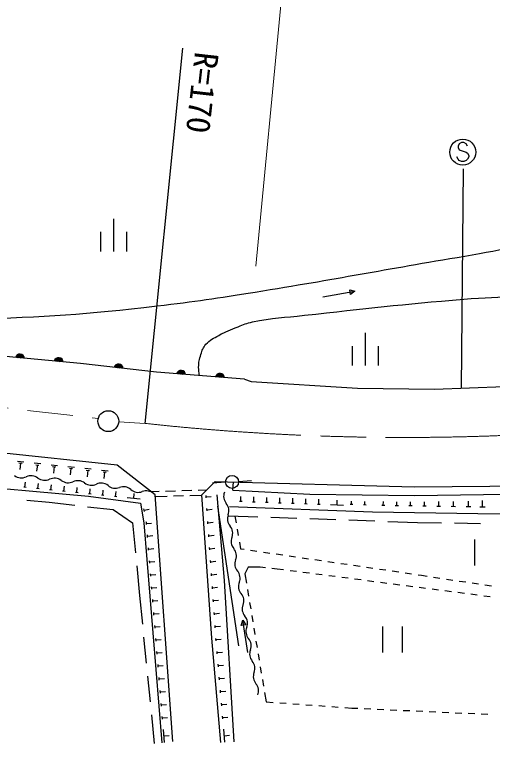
# Model space of a CAD drawing. Units: millimetres, scale not verified. Extents: x 40000 to 680000, y 20000 to 380000.
# Drawn here: x 361994 to 398696, y 244244 to 300190 of the extents above; entities that cross this region are included whole.
import ezdxf
from ezdxf.enums import TextEntityAlignment as Align

# ---------------------------------------------------------------- set-up
doc = ezdxf.new("R2010")
doc.units = ezdxf.units.MM
doc.header["$LTSCALE"] = 1000
doc.linetypes.add('CHAIN', pattern=[18.5, 12, -1.5, 3.5, -1.5])
for name, color, linetype, lineweight in [('M-BGD', 7, 'Continuous', 25), ('M-BGD-EXST', 7, 'Continuous', 25), ('M-BMK', 2, 'CHAIN', 13), ('M-BMK-SRVR', 3, 'Continuous', 25), ('M-STR-HTXT', 7, 'Continuous', 13), ('M-STR-STRC', 7, 'Continuous', 25)]:
    doc.layers.add(name, color=color, linetype=linetype, lineweight=lineweight)
doc.styles.add('ＭＳ ゴシック', font='')
doc.styles.get('ＭＳ ゴシック').set_extended_font_data('MS Gothic')

msp = doc.modelspace()

# ---------------------------------------------------------------- linework, layer by layer
at = {"layer": 'M-BGD'}
for p, q in [((369594, 284502), (369594, 282002)), ((368594, 283502), (368594, 282002)), ((370594, 283502), (370594, 282002)), ((385671, 278527), (388134, 278952)), ((387733, 279073), (388134, 278952)), ((387797, 278703), (387733, 279073)), ((388134, 278952), (387797, 278703)), ((388927, 275748), (388927, 273248)), ((387927, 274748), (387927, 273248)), ((389927, 274748), (389927, 273248)), ((369862, 265605), (324790, 270392)), ((362216, 265914), (362713, 265862)), ((362327, 265777), (362575, 265751)), ((362451, 265764), (362399, 265267)), ((363508, 265777), (364005, 265724)), ((363619, 265640), (363867, 265614)), ((363743, 265627), (363691, 265130)), ((364800, 265640), (365296, 265587)), ((364911, 265503), (365159, 265476)), ((365035, 265490), (364983, 264993)), ((366092, 265503), (366588, 265450)), ((366203, 265366), (366451, 265339)), ((366327, 265352), (366274, 264856)), ((367384, 265366), (367879, 265313)), ((367494, 265228), (367742, 265202)), ((367618, 265215), (367566, 264720)), ((368675, 265228), (369170, 265176)), ((372780, 263332), (369862, 265605)), ((368786, 265091), (369033, 265065)), ((368910, 265078), (368857, 264583)), ((362794, 263904), (362836, 264302)), ((363789, 263801), (363830, 264199)), ((364784, 263698), (364825, 264096)), ((376375, 263337), (377391, 264354)), ((378755, 263675), (378817, 264315)), ((362894, 263894), (362695, 263914)), ((363889, 263791), (363690, 263811)), ((364883, 263688), (364684, 263708)), ((365878, 263584), (365679, 263605)), ((365778, 263595), (365820, 263993)), ((366773, 263492), (366814, 263890)), ((367768, 263389), (367809, 263787)), ((368763, 263286), (368804, 263683)), ((369757, 263182), (369798, 263580)), ((372453, 263586), (373098, 263604)), ((373598, 263618), (374348, 263638)), ((374848, 263652), (375597, 263673)), ((376097, 263687), (376742, 263705)), ((366873, 263481), (366674, 263502)), ((367867, 263378), (367668, 263399)), ((368862, 263275), (368663, 263296)), ((369857, 263172), (369658, 263193)), ((371647, 262987), (370652, 263090)), ((371150, 263038), (371191, 263436)), ((374161, 244385), (372780, 263332)), ((373710, 263204), (372791, 263179)), ((374960, 263239), (374210, 263218)), ((376379, 263278), (375459, 263252)), ((376711, 263083), (376697, 263282)), ((376704, 263182), (377103, 263210)), ((379365, 262807), (379380, 263207)), ((380364, 262769), (380379, 263169)), ((381363, 262732), (381378, 263132)), ((382362, 262694), (382377, 263094)), ((383362, 262657), (383377, 263057)), ((384361, 262620), (384376, 263019)), ((385360, 262582), (385375, 262982)), ((362924, 262910), (364654, 262754)), ((364654, 262754), (366611, 262531)), ((367604, 262417), (369562, 262194)), ((379222, 251739), (377594, 262456)), ((379464, 262803), (379265, 262811)), ((380464, 262766), (380264, 262773)), ((381463, 262728), (381263, 262736)), ((382462, 262691), (382263, 262698)), ((383462, 262653), (383262, 262661)), ((384461, 262616), (384261, 262623)), ((385460, 262578), (385260, 262586)), ((387259, 262511), (386260, 262548)), ((386759, 262530), (386774, 262929)), ((387975, 262578), (387772, 262586)), ((387874, 262582), (387883, 262837)), ((389009, 262540), (388785, 262549)), ((388897, 262544), (388907, 262824)), ((390434, 262506), (390195, 262510)), ((390314, 262508), (390319, 262807)), ((391479, 262488), (391236, 262492)), ((391358, 262490), (391363, 262794)), ((392529, 262470), (392281, 262475)), ((392405, 262472), (392410, 262782)), ((393607, 262452), (393339, 262456)), ((393473, 262454), (393479, 262789)), ((394717, 262433), (394421, 262438)), ((394569, 262435), (394575, 262806)), ((395856, 262413), (395531, 262419)), ((395694, 262416), (395701, 262822)), ((397025, 262393), (396671, 262399)), ((396848, 262396), (396855, 262839)), ((397936, 262382), (397938, 262879)), ((369562, 262194), (371054, 261180)), ((371964, 262046), (371928, 262242)), ((371946, 262144), (372340, 262215)), ((376781, 262085), (376767, 262285)), ((376774, 262185), (377173, 262213)), ((398134, 262381), (397737, 262383)), ((376850, 261088), (376836, 261287)), ((378413, 261717), (380674, 261638)), ((378911, 261699), (379001, 261181)), ((381673, 261603), (383672, 261533)), ((384672, 261498), (386670, 261428)), ((387670, 261394), (389669, 261324)), ((390668, 261289), (392929, 261210)), ((371054, 261180), (371276, 258883)), ((372119, 261190), (372106, 261258)), ((372129, 261060), (372119, 261190)), ((372124, 261125), (372523, 261157)), ((376843, 261187), (377242, 261215)), ((392929, 261210), (394775, 261182)), ((395775, 261167), (397774, 261137)), ((372211, 260063), (372195, 260263)), ((372203, 260163), (372602, 260196)), ((376920, 260090), (376906, 260289)), ((376913, 260190), (377312, 260218)), ((379087, 260689), (379174, 260196)), ((379260, 259704), (379350, 259185)), ((397311, 259898), (397311, 257898)), ((372293, 259067), (372277, 259266)), ((372285, 259166), (372683, 259199)), ((376989, 259092), (376975, 259292)), ((376982, 259192), (377381, 259220)), ((379350, 259185), (379622, 259146)), ((380117, 259073), (380612, 259001)), ((381106, 258929), (381601, 258857)), ((382096, 258785), (382591, 258713)), ((383085, 258640), (383580, 258568)), ((384075, 258496), (384570, 258424)), ((372375, 258070), (372358, 258269)), ((372366, 258170), (372765, 258202)), ((377059, 258095), (377045, 258294)), ((377052, 258195), (377451, 258222)), ((385065, 258352), (385559, 258279)), ((386054, 258207), (386549, 258135)), ((387044, 258063), (387538, 257991)), ((388033, 257918), (388528, 257846)), ((371372, 257887), (371594, 255590)), ((379928, 257769), (379683, 257262)), ((380854, 257769), (379928, 257769)), ((381261, 257725), (380854, 257769)), ((382166, 257629), (381759, 257672)), ((382656, 257565), (382166, 257629)), ((383647, 257436), (383151, 257500)), ((384639, 257306), (384143, 257371)), ((389023, 257774), (389517, 257702)), ((390012, 257630), (390507, 257557)), ((391002, 257485), (391496, 257413)), ((372456, 257073), (372440, 257273)), ((372448, 257173), (372847, 257206)), ((377128, 257097), (377114, 257297)), ((377121, 257197), (377520, 257225)), ((379683, 257262), (379802, 256541)), ((385630, 257177), (385135, 257242)), ((386622, 257047), (386126, 257112)), ((387614, 256918), (387118, 256983)), ((388605, 256789), (388109, 256853)), ((391991, 257341), (392486, 257269)), ((392981, 257197), (393252, 257157)), ((393252, 257157), (393677, 257092)), ((394171, 257016), (394665, 256940)), ((395159, 256864), (395653, 256788)), ((372538, 256077), (372522, 256276)), ((377198, 256100), (377184, 256299)), ((389597, 256659), (389101, 256724)), ((390588, 256530), (390093, 256595)), ((391580, 256400), (391084, 256465)), ((392572, 256271), (392076, 256336)), ((396148, 256711), (396642, 256635)), ((397136, 256559), (397630, 256483)), ((398124, 256407), (398618, 256331)), ((372530, 256176), (372928, 256209)), ((377191, 256199), (377590, 256227)), ((379884, 256048), (379965, 255554)), ((393563, 256142), (393067, 256206)), ((394555, 256012), (394059, 256077)), ((395546, 255883), (395051, 255947)), ((396538, 255753), (396042, 255818)), ((397529, 255624), (397034, 255689)), ((371594, 255590), (371811, 253400)), ((372620, 255080), (372603, 255279)), ((372611, 255180), (373010, 255212)), ((377267, 255102), (377253, 255302)), ((377260, 255202), (377659, 255230)), ((398521, 255495), (398025, 255559)), ((380047, 255061), (380128, 254568)), ((372701, 254083), (372685, 254283)), ((372693, 254183), (373092, 254216)), ((377337, 254104), (377323, 254304)), ((377330, 254204), (377729, 254232)), ((380210, 254075), (380292, 253581)), ((379391, 253299), (379518, 253698)), ((379905, 251228), (379518, 253698)), ((379518, 253698), (379761, 253357)), ((372783, 253087), (372767, 253286)), ((372775, 253186), (373174, 253219)), ((377406, 253107), (377392, 253306)), ((377399, 253207), (377798, 253234)), ((379761, 253357), (379391, 253299)), ((380373, 253088), (380455, 252595)), ((390259, 253211), (390259, 251211)), ((391759, 253211), (391759, 251211)), ((371909, 252405), (372106, 250415)), ((372865, 252090), (372848, 252289)), ((372857, 252190), (373255, 252222)), ((377479, 252110), (377462, 252309)), ((377471, 252209), (377869, 252243)), ((380537, 252101), (380618, 251608)), ((372946, 251093), (372930, 251293)), ((372938, 251193), (373337, 251226)), ((377564, 251113), (377547, 251312)), ((377556, 251213), (377954, 251247)), ((380700, 251115), (380782, 250622)), ((373028, 250097), (373012, 250296)), ((373020, 250196), (373419, 250229)), ((377649, 250117), (377632, 250316)), ((377641, 250216), (378039, 250250)), ((380863, 250128), (380945, 249635)), ((372204, 249419), (372401, 247429)), ((373110, 249100), (373093, 249299)), ((373102, 249200), (373500, 249232)), ((377734, 249120), (377717, 249320)), ((377725, 249220), (378124, 249254)), ((381026, 249142), (381108, 248648)), ((373192, 248103), (373175, 248303)), ((373183, 248203), (373582, 248236)), ((377819, 248124), (377802, 248323)), ((377810, 248224), (378209, 248258)), ((381190, 248155), (381309, 247434)), ((373273, 247107), (373257, 247306)), ((377903, 247128), (377886, 247327)), ((381309, 247434), (381867, 247394)), ((382365, 247359), (382864, 247323)), ((383363, 247287), (383861, 247252)), ((373265, 247206), (373664, 247239)), ((377895, 247227), (378293, 247261)), ((384360, 247216), (384859, 247180)), ((385358, 247145), (385856, 247109)), ((386355, 247073), (386854, 247038)), ((387353, 247002), (387910, 246962)), ((387910, 246962), (388348, 246942)), ((388847, 246920), (389347, 246897)), ((389846, 246874), (390346, 246851)), ((390845, 246829), (391345, 246806)), ((391844, 246783), (392344, 246761)), ((392843, 246738), (393343, 246715)), ((372499, 246434), (372716, 244244)), ((373355, 246110), (373339, 246309)), ((373347, 246210), (373745, 246242)), ((377988, 246131), (377971, 246330)), ((377980, 246231), (378378, 246265)), ((393842, 246692), (394342, 246670)), ((394841, 246647), (395340, 246624)), ((395840, 246601), (396339, 246579)), ((396839, 246556), (397338, 246533)), ((397838, 246511), (398337, 246488)), ((373502, 244316), (373420, 245313)), ((378141, 244338), (378056, 245334)), ((373461, 244814), (373860, 244847)), ((378098, 244836), (378497, 244870))]:
    msp.add_line(p, q, dxfattribs=at)
for points in [[(379663, 272196), (372900, 272731), (367070, 273397), (351760, 274830), (334067, 276287), (318040, 277998), (280822, 282191), (279582, 282306)], [(377391, 264354), (392689, 263937), (401418, 264026), (410533, 264794), (418809, 265821), (423622, 266197), (435402, 267516), (439554, 267857), (451334, 269218), (514274, 281584)], [(379663, 272196), (380169, 272026), (388324, 271523), (394248, 271443), (399612, 271635)], [(322981, 267126), (345981, 265175), (367661, 263218), (371654, 262674)], [(378755, 263675), (384672, 263376), (392718, 263278), (401554, 263408), (405107, 263652)], [(377824, 244311), (377142, 252319), (376375, 263337)], [(377520, 263317), (378085, 256748), (378841, 244354)], [(371654, 262674), (371927, 261164), (373309, 244300)], [(378492, 262428), (389481, 262022), (397578, 261884), (403860, 261852)]]:
    msp.add_lwpolyline(points, dxfattribs=at)
for centre, radius, start, end in [((362397, 273780), 354, 3.4501, 165.8552), ((362397, 273780), 283, 5.6741, 163.6312), ((362397, 273780), 212, 9.4204, 159.8849), ((362397, 273780), 142, 17.1321, 152.1731), ((362397, 273780), 100, 27.4498, 141.8555), ((365384, 273501), 354, 3.4501, 165.8552), ((365384, 273501), 283, 5.6741, 163.6312), ((365384, 273501), 212, 9.4204, 159.8849), ((365384, 273501), 142, 17.1321, 152.1731), ((365384, 273501), 100, 27.4498, 141.8555), ((369979, 273010), 354, 2.2759, 164.6811), ((369979, 273010), 283, 4.5, 162.4571), ((369979, 273010), 212, 8.2463, 158.7108), ((369979, 273010), 142, 15.958, 150.999), ((369979, 273010), 100, 26.2757, 140.6814), ((374782, 272528), 354, 4.2794, 166.6846), ((374782, 272528), 283, 6.5035, 164.4606), ((374782, 272528), 212, 10.2498, 160.7142), ((374782, 272528), 142, 17.9615, 153.0025), ((374782, 272528), 100, 28.2792, 142.6849), ((377772, 272291), 354, 4.2794, 166.6846), ((377772, 272291), 283, 6.5035, 164.4606), ((377772, 272291), 212, 10.2498, 160.7142), ((377772, 272291), 142, 17.9615, 153.0025), ((377772, 272291), 100, 28.2792, 142.6849), ((362522, 265507), 876, 232.973, 294.9231), ((363261, 263917), 876, 52.973, 114.9231), ((364316, 265317), 876, 232.973, 294.9231), ((365055, 263727), 876, 52.973, 114.9231), ((366111, 265127), 876, 232.973, 294.9231), ((366849, 263537), 876, 52.973, 114.9231), ((367905, 264936), 876, 232.973, 294.9231), ((368644, 263347), 876, 52.973, 114.9231), ((369738, 264684), 853, 228.3754, 291.1951), ((370355, 263093), 853, 48.3754, 111.1951), ((371488, 264369), 853, 228.3754, 291.1951), ((372105, 262778), 853, 48.3754, 111.1951), ((378882, 263208), 830, 157.5077, 221.2018), ((377632, 262115), 830, 337.5077, 41.2018), ((379167, 261479), 830, 157.5077, 221.2018), ((377917, 260385), 830, 337.5077, 41.2018), ((379451, 259750), 830, 157.5077, 221.2018), ((378202, 258656), 830, 337.5077, 41.2018), ((379736, 258021), 830, 157.5077, 221.2018), ((378487, 256927), 830, 337.5077, 41.2018), ((380021, 256292), 830, 157.5077, 221.2018), ((378772, 255198), 830, 337.5077, 41.2018), ((380306, 254562), 830, 157.5077, 221.2018), ((379057, 253468), 830, 337.5077, 41.2018), ((380591, 252833), 830, 157.5077, 221.2018), ((379341, 251739), 830, 337.5077, 41.2018), ((380876, 251104), 830, 157.5077, 221.2018), ((379626, 250010), 830, 337.5077, 41.2018), ((381161, 249375), 830, 157.5077, 221.2018), ((379911, 248281), 830, 337.5077, 41.2018)]:
    msp.add_arc(centre, radius, start, end, dxfattribs=at)
for points, knots in [([(295297, 294165), (296176, 294013), (296430, 293981), (297139, 293792), (297557, 293681), (297874, 293762), (298200, 293478), (298418, 293288), (298384, 293065), (298527, 292813), (298731, 292453), (298824, 292227), (299110, 291927), (299614, 291397), (300039, 291238), (300722, 290974), (301715, 290591), (302347, 290624), (303403, 290491), (304212, 290390), (304695, 290543), (305484, 290340), (306038, 290197), (306447, 290178), (306825, 289748), (307246, 289268), (306873, 288663), (307291, 288180), (307899, 287478), (308701, 287843), (309611, 287658), (311310, 287314), (312289, 287261), (313987, 286912), (316198, 286458), (317424, 286146), (319624, 285643), (322923, 284890), (324866, 284794), (328066, 283694), (331794, 282412), (333501, 280780), (337170, 279337), (339089, 278582), (340133, 277957), (342171, 277644), (345675, 277107), (347698, 277431), (351240, 277267), (354204, 277129), (355858, 276785), (358825, 276847), (364349, 276961), (367448, 277183), (372936, 277828), (375890, 278175), (377541, 278416), (380478, 278890), (386778, 279907), (390285, 280607), (396579, 281652), (399720, 282173), (401456, 282684), (404630, 282927), (407601, 283154), (409279, 282973), (412258, 282930), (417333, 282857), (420172, 282623), (425246, 282507), (429210, 282417), (431431, 282429), (435395, 282347), (439692, 282259), (442193, 281103), (446394, 282013), (447464, 282245), (447933, 282763), (448963, 283137), (450268, 283611), (451080, 283594), (452429, 283923), (453525, 284190), (454135, 284354), (455223, 284651), (456083, 284886), (456545, 285094), (457414, 285288), (458089, 285440), (458501, 285350), (459166, 285536), (460686, 285960), (461400, 286579), (462886, 287109), (464698, 287756), (465761, 287981), (467555, 288676), (480214, 293577), (487132, 296774), (499458, 302462), (506556, 305738), (510452, 307742), (517482, 311162), (521902, 313312), (524240, 314819), (528775, 316713), (533478, 318678), (536288, 319327), (541174, 320777), (546099, 322239), (548836, 323218), (553890, 324141), (558337, 324953), (559994, 325108), (565384, 325501)], [0, 0, 0, 0, 1, 1, 1, 2, 2, 2, 3, 3, 3, 4, 4, 4, 5, 5, 5, 6, 6, 6, 7, 7, 7, 8, 8, 8, 9, 9, 9, 10, 10, 10, 11, 11, 11, 12, 12, 12, 13, 13, 13, 14, 14, 14, 15, 15, 15, 16, 16, 16, 17, 17, 17, 18, 18, 18, 19, 19, 19, 20, 20, 20, 21, 21, 21, 22, 22, 22, 23, 23, 23, 24, 24, 24, 25, 25, 25, 26, 26, 26, 27, 27, 27, 28, 28, 28, 29, 29, 29, 30, 30, 30, 31, 31, 31, 32, 32, 32, 33, 33, 33, 34, 34, 34, 35, 35, 35, 36, 36, 36, 37, 37, 37, 38, 38, 38, 38]), ([(376197, 272470), (376143, 272757), (376134, 272863), (376133, 273117), (376131, 273506), (376198, 273724), (376308, 274096), (376404, 274425), (376466, 274626), (376692, 274883), (377000, 275233), (377266, 275336), (377672, 275565), (378225, 275878), (378570, 275989), (379158, 276230), (379581, 276403), (379820, 276506), (380267, 276602), (381806, 276931), (382700, 276929), (384264, 277104), (389037, 277639), (391710, 277949), (396496, 278347), (399635, 278607), (401411, 278486), (404547, 278774), (407678, 279061), (409387, 279595), (412513, 279922), (415435, 280227), (417076, 280445), (420014, 280476), (421940, 280496), (423006, 280170), (424932, 280094), (429049, 279933), (431360, 279950), (435481, 279932), (438262, 279920), (439828, 279726), (442600, 279943), (446673, 280261), (448960, 280493), (452981, 281211), (455151, 281598), (456343, 281933), (458485, 282452), (460566, 282956), (461683, 283441), (463786, 283843), (466381, 284339), (467976, 285139), (470523, 284439), (471733, 284107), (472320, 283909), (473486, 283202)], [0, 0, 0, 0, 1, 1, 1, 2, 2, 2, 3, 3, 3, 4, 4, 4, 5, 5, 5, 6, 6, 6, 7, 7, 7, 8, 8, 8, 9, 9, 9, 10, 10, 10, 11, 11, 11, 12, 12, 12, 13, 13, 13, 14, 14, 14, 15, 15, 15, 16, 16, 16, 17, 17, 17, 18, 18, 18, 19, 19, 19, 19])]:
    msp.add_open_spline(points, degree=3, knots=knots, dxfattribs=at)
at = {"layer": 'M-BGD-EXST'}
for p, q in [((378196, 264290), (377198, 264233)), ((379194, 264356), (380191, 264432))]:
    msp.add_line(p, q, dxfattribs=at)
msp.add_circle((378695, 264319), 500, dxfattribs=at)
at = {"layer": 'M-BMK'}
msp.add_line((369991, 268938), (372026, 268808), dxfattribs=at)
msp.add_lwpolyline([(273349, 279717), (293886, 277510), (303388, 276600), (331189, 273344), (368421, 269197)], dxfattribs=at)
msp.add_arc((391962, 452585), 184856, 263.8087, 276.71135, dxfattribs=at)
at = {"layer": 'M-BMK-SRVR'}
msp.add_line((372026, 268808), (374910, 297600), dxfattribs=at)
msp.add_circle((369192, 268981), 800, dxfattribs=at)
at = {"layer": 'M-STR-HTXT'}
msp.add_line((380522, 280873), (383913, 316174), dxfattribs=at)
at = {"layer": 'M-STR-STRC'}
for p, q in [((396326, 290360), (396144, 290270)), ((396508, 290360), (396326, 290360)), ((396689, 290270), (396508, 290360)), ((396144, 290270), (396053, 290088)), ((396053, 290088), (396053, 289997)), ((396053, 289997), (396144, 289815)), ((396144, 289815), (396689, 289633)), ((396780, 290088), (396689, 290270)), ((396053, 289088), (395962, 289270)), ((396689, 289633), (396780, 289542)), ((396780, 289542), (396871, 289360)), ((396871, 289270), (396780, 289088)), ((396871, 289360), (396871, 289270)), ((396144, 288997), (396053, 289088)), ((396326, 288906), (396144, 288997)), ((396508, 288906), (396326, 288906)), ((396689, 288997), (396508, 288906)), ((396780, 289088), (396689, 288997)), ((396313, 271517), (396477, 288362))]:
    msp.add_line(p, q, dxfattribs=at)
msp.add_circle((396417, 289633), 1000, dxfattribs=at)

# ---------------------------------------------------------------- texts
at = {"layer": 'M-BMK-SRVR', "style": 'ＭＳ ゴシック'}
msp.add_text('R=170', height=1833, rotation=263.591, dxfattribs=at).set_placement((376766, 297286), align=Align.MIDDLE_LEFT)

doc.saveas('drawing.dxf')
